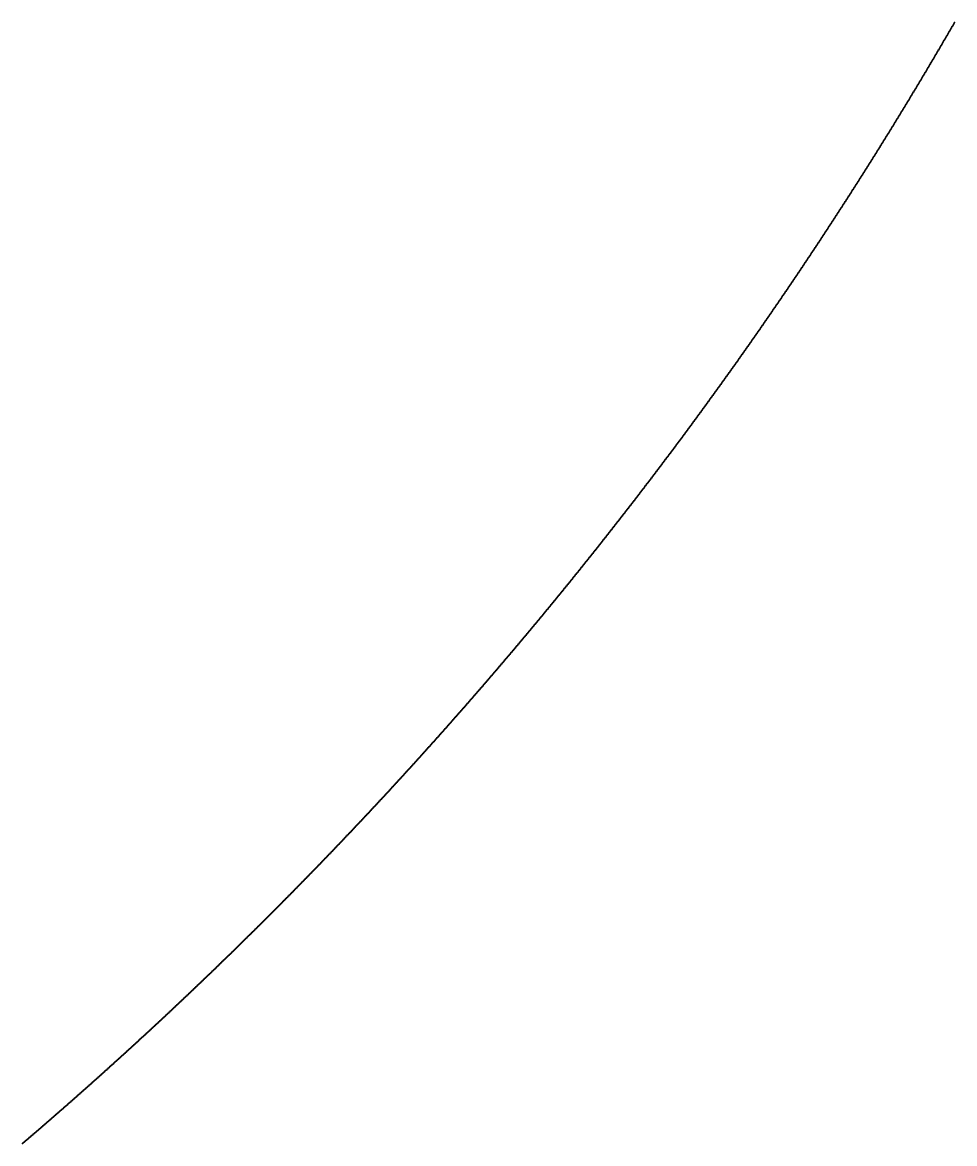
# Model space of a CAD drawing. Header units: metres. Extents: x -42.1 to 42, y -42.1 to 42.
# Drawn here: x 27.26 to 36.36, y -32.01 to -21.06 of the extents above; entities that cross this region are included whole.
import ezdxf

# ---------------------------------------------------------------- set-up
doc = ezdxf.new("R2010")
doc.units = ezdxf.units.M

msp = doc.modelspace()

# ---------------------------------------------------------------- linework, layer by layer
for p in [(36.331, -21.115), (36.335, -21.108), (36.338, -21.102), (36.342, -21.096), (36.346, -21.089), (36.35, -21.083), (36.353, -21.076), (36.357, -21.07), (36.361, -21.064), (36.269, -21.222), (36.272, -21.216), (36.276, -21.21), (36.28, -21.203), (36.283, -21.197), (36.287, -21.191), (36.291, -21.184), (36.294, -21.178), (36.298, -21.172), (36.302, -21.165), (36.305, -21.159), (36.309, -21.153), (36.313, -21.146), (36.316, -21.14), (36.32, -21.134), (36.324, -21.127), (36.327, -21.121), (36.202, -21.336), (36.206, -21.33), (36.209, -21.324), (36.213, -21.317), (36.217, -21.311), (36.22, -21.305), (36.224, -21.298), (36.228, -21.292), (36.232, -21.286), (36.235, -21.279), (36.239, -21.273), (36.243, -21.267), (36.246, -21.26), (36.25, -21.254), (36.254, -21.248), (36.257, -21.241), (36.261, -21.235), (36.265, -21.229), (36.139, -21.444), (36.142, -21.437), (36.146, -21.431), (36.15, -21.425), (36.154, -21.418), (36.157, -21.412), (36.161, -21.406), (36.165, -21.399), (36.168, -21.393), (36.172, -21.387), (36.176, -21.381), (36.18, -21.374), (36.183, -21.368), (36.187, -21.362), (36.191, -21.355), (36.194, -21.349), (36.198, -21.343), (36.075, -21.551), (36.079, -21.545), (36.082, -21.538), (36.086, -21.532), (36.09, -21.526), (36.094, -21.519), (36.097, -21.513), (36.101, -21.507), (36.105, -21.5), (36.109, -21.494), (36.112, -21.488), (36.116, -21.482), (36.12, -21.475), (36.124, -21.469), (36.127, -21.463), (36.131, -21.456), (36.135, -21.45), (36.007, -21.664), (36.011, -21.658), (36.015, -21.652), (36.019, -21.645), (36.022, -21.639), (36.026, -21.633), (36.03, -21.626), (36.034, -21.62), (36.037, -21.614), (36.041, -21.608), (36.045, -21.601), (36.049, -21.595), (36.052, -21.589), (36.056, -21.582), (36.06, -21.576), (36.064, -21.57), (36.067, -21.564), (36.071, -21.557), (35.943, -21.771), (35.947, -21.765), (35.951, -21.758), (35.954, -21.752), (35.958, -21.746), (35.962, -21.74), (35.966, -21.733), (35.97, -21.727), (35.973, -21.721), (35.977, -21.715), (35.981, -21.708), (35.985, -21.702), (35.988, -21.696), (35.992, -21.689), (35.996, -21.683), (36, -21.677), (36.004, -21.671), (35.878, -21.878), (35.882, -21.871), (35.886, -21.865), (35.89, -21.859), (35.894, -21.853), (35.898, -21.846), (35.901, -21.84), (35.905, -21.834), (35.909, -21.828), (35.913, -21.821), (35.917, -21.815), (35.92, -21.809), (35.924, -21.802), (35.928, -21.796), (35.932, -21.79), (35.935, -21.784), (35.939, -21.777), (35.81, -21.99), (35.814, -21.984), (35.817, -21.978), (35.821, -21.972), (35.825, -21.965), (35.829, -21.959), (35.833, -21.953), (35.837, -21.947), (35.84, -21.94), (35.844, -21.934), (35.848, -21.928), (35.852, -21.922), (35.856, -21.915), (35.859, -21.909), (35.863, -21.903), (35.867, -21.896), (35.871, -21.89), (35.875, -21.884), (35.745, -22.097), (35.748, -22.09), (35.752, -22.084), (35.756, -22.078), (35.76, -22.072), (35.764, -22.065), (35.768, -22.059), (35.771, -22.053), (35.775, -22.047), (35.779, -22.04), (35.783, -22.034), (35.787, -22.028), (35.791, -22.022), (35.794, -22.015), (35.798, -22.009), (35.802, -22.003), (35.806, -21.997), (35.675, -22.209), (35.679, -22.203), (35.683, -22.196), (35.687, -22.19), (35.691, -22.184), (35.694, -22.178), (35.698, -22.172), (35.702, -22.165), (35.706, -22.159), (35.71, -22.153), (35.714, -22.147), (35.718, -22.14), (35.721, -22.134), (35.725, -22.128), (35.729, -22.122), (35.733, -22.115), (35.737, -22.109), (35.741, -22.103), (35.605, -22.321), (35.609, -22.315), (35.613, -22.309), (35.617, -22.302), (35.621, -22.296), (35.625, -22.29), (35.629, -22.284), (35.633, -22.277), (35.636, -22.271), (35.64, -22.265), (35.644, -22.259), (35.648, -22.253), (35.652, -22.246), (35.656, -22.24), (35.66, -22.234), (35.664, -22.228), (35.667, -22.221), (35.671, -22.215), (35.539, -22.427), (35.543, -22.42), (35.547, -22.414), (35.551, -22.408), (35.555, -22.402), (35.559, -22.396), (35.563, -22.389), (35.566, -22.383), (35.57, -22.377), (35.574, -22.371), (35.578, -22.365), (35.582, -22.358), (35.586, -22.352), (35.59, -22.346), (35.594, -22.34), (35.598, -22.333), (35.602, -22.327), (35.469, -22.538), (35.473, -22.532), (35.477, -22.526), (35.481, -22.52), (35.484, -22.513), (35.488, -22.507), (35.492, -22.501), (35.496, -22.495), (35.5, -22.489), (35.504, -22.482), (35.508, -22.476), (35.512, -22.47), (35.516, -22.464), (35.52, -22.458), (35.524, -22.451), (35.527, -22.445), (35.531, -22.439), (35.535, -22.433), (35.398, -22.65), (35.402, -22.643), (35.406, -22.637), (35.41, -22.631), (35.414, -22.625), (35.418, -22.619), (35.422, -22.613), (35.426, -22.606), (35.429, -22.6), (35.433, -22.594), (35.437, -22.588), (35.441, -22.582), (35.445, -22.575), (35.449, -22.569), (35.453, -22.563), (35.457, -22.557), (35.461, -22.551), (35.465, -22.544), (35.331, -22.755), (35.335, -22.749), (35.339, -22.742), (35.343, -22.736), (35.347, -22.73), (35.351, -22.724), (35.355, -22.718), (35.358, -22.711), (35.362, -22.705), (35.366, -22.699), (35.37, -22.693), (35.374, -22.687), (35.378, -22.681), (35.382, -22.674), (35.386, -22.668), (35.39, -22.662), (35.394, -22.656), (35.259, -22.866), (35.263, -22.86), (35.267, -22.853), (35.271, -22.847), (35.275, -22.841), (35.279, -22.835), (35.283, -22.829), (35.287, -22.823), (35.291, -22.816), (35.295, -22.81), (35.299, -22.804), (35.303, -22.798), (35.307, -22.792), (35.311, -22.786), (35.315, -22.779), (35.319, -22.773), (35.323, -22.767), (35.327, -22.761), (35.187, -22.976), (35.191, -22.97), (35.195, -22.964), (35.199, -22.958), (35.203, -22.952), (35.207, -22.946), (35.211, -22.94), (35.215, -22.933), (35.219, -22.927), (35.223, -22.921), (35.227, -22.915), (35.231, -22.909), (35.235, -22.903), (35.239, -22.896), (35.243, -22.89), (35.247, -22.884), (35.251, -22.878), (35.255, -22.872), (35.115, -23.087), (35.119, -23.081), (35.123, -23.075), (35.127, -23.069), (35.131, -23.062), (35.135, -23.056), (35.139, -23.05), (35.143, -23.044), (35.147, -23.038), (35.151, -23.032), (35.155, -23.026), (35.159, -23.019), (35.163, -23.013), (35.167, -23.007), (35.171, -23.001), (35.175, -22.995), (35.179, -22.989), (35.183, -22.983), (35.047, -23.191), (35.051, -23.185), (35.055, -23.179), (35.059, -23.173), (35.063, -23.167), (35.067, -23.161), (35.071, -23.154), (35.075, -23.148), (35.079, -23.142), (35.083, -23.136), (35.087, -23.13), (35.091, -23.124), (35.095, -23.118), (35.099, -23.112), (35.103, -23.105), (35.107, -23.099), (35.111, -23.093), (34.974, -23.301), (34.978, -23.295), (34.982, -23.289), (34.986, -23.283), (34.99, -23.277), (34.994, -23.271), (34.998, -23.265), (35.002, -23.259), (35.006, -23.252), (35.01, -23.246), (35.014, -23.24), (35.019, -23.234), (35.023, -23.228), (35.027, -23.222), (35.031, -23.216), (35.035, -23.21), (35.039, -23.203), (35.043, -23.197), (34.901, -23.411), (34.905, -23.405), (34.909, -23.399), (34.913, -23.393), (34.917, -23.387), (34.921, -23.381), (34.925, -23.375), (34.929, -23.368), (34.933, -23.362), (34.937, -23.356), (34.941, -23.35), (34.946, -23.344), (34.95, -23.338), (34.954, -23.332), (34.958, -23.326), (34.962, -23.32), (34.966, -23.314), (34.97, -23.307), (34.827, -23.521), (34.831, -23.515), (34.835, -23.509), (34.84, -23.503), (34.844, -23.496), (34.848, -23.49), (34.852, -23.484), (34.856, -23.478), (34.86, -23.472), (34.864, -23.466), (34.868, -23.46), (34.872, -23.454), (34.876, -23.448), (34.88, -23.442), (34.884, -23.436), (34.889, -23.429), (34.893, -23.423), (34.897, -23.417), (34.753, -23.63), (34.757, -23.624), (34.762, -23.618), (34.766, -23.612), (34.77, -23.606), (34.774, -23.6), (34.778, -23.594), (34.782, -23.588), (34.786, -23.582), (34.79, -23.576), (34.794, -23.569), (34.799, -23.563), (34.803, -23.557), (34.807, -23.551), (34.811, -23.545), (34.815, -23.539), (34.819, -23.533), (34.823, -23.527), (34.679, -23.739), (34.683, -23.733), (34.687, -23.727), (34.692, -23.721), (34.696, -23.715), (34.7, -23.709), (34.704, -23.703), (34.708, -23.697), (34.712, -23.691), (34.716, -23.685), (34.72, -23.679), (34.725, -23.673), (34.729, -23.667), (34.733, -23.661), (34.737, -23.655), (34.741, -23.648), (34.745, -23.642), (34.749, -23.636), (34.605, -23.848), (34.609, -23.842), (34.613, -23.836), (34.617, -23.83), (34.621, -23.824), (34.625, -23.818), (34.629, -23.812), (34.634, -23.806), (34.638, -23.8), (34.642, -23.794), (34.646, -23.788), (34.65, -23.782), (34.654, -23.776), (34.658, -23.77), (34.663, -23.764), (34.667, -23.758), (34.671, -23.752), (34.675, -23.745), (34.53, -23.957), (34.534, -23.951), (34.538, -23.945), (34.542, -23.939), (34.546, -23.933), (34.55, -23.927), (34.555, -23.921), (34.559, -23.915), (34.563, -23.909), (34.567, -23.903), (34.571, -23.897), (34.575, -23.891), (34.58, -23.885), (34.584, -23.879), (34.588, -23.873), (34.592, -23.867), (34.596, -23.86), (34.6, -23.854), (34.45, -24.072), (34.454, -24.066), (34.459, -24.06), (34.463, -24.054), (34.467, -24.048), (34.471, -24.041), (34.475, -24.035), (34.48, -24.029), (34.484, -24.023), (34.488, -24.017), (34.492, -24.011), (34.496, -24.005), (34.5, -23.999), (34.505, -23.993), (34.509, -23.987), (34.513, -23.981), (34.517, -23.975), (34.521, -23.969), (34.525, -23.963), (34.375, -24.18), (34.379, -24.174), (34.383, -24.168), (34.387, -24.162), (34.391, -24.156), (34.396, -24.15), (34.4, -24.144), (34.404, -24.138), (34.408, -24.132), (34.412, -24.126), (34.417, -24.12), (34.421, -24.114), (34.425, -24.108), (34.429, -24.102), (34.433, -24.096), (34.438, -24.09), (34.442, -24.084), (34.446, -24.078), (34.299, -24.288), (34.303, -24.282), (34.307, -24.276), (34.311, -24.27), (34.316, -24.264), (34.32, -24.258), (34.324, -24.252), (34.328, -24.246), (34.332, -24.24), (34.337, -24.234), (34.341, -24.228), (34.345, -24.222), (34.349, -24.216), (34.354, -24.21), (34.358, -24.204), (34.362, -24.198), (34.366, -24.192), (34.37, -24.186), (34.222, -24.396), (34.227, -24.39), (34.231, -24.384), (34.235, -24.378), (34.239, -24.372), (34.244, -24.366), (34.248, -24.36), (34.252, -24.354), (34.256, -24.348), (34.261, -24.342), (34.265, -24.336), (34.269, -24.33), (34.273, -24.324), (34.277, -24.318), (34.282, -24.312), (34.286, -24.306), (34.29, -24.3), (34.294, -24.294), (34.141, -24.509), (34.146, -24.503), (34.15, -24.497), (34.154, -24.491), (34.158, -24.485), (34.163, -24.479), (34.167, -24.473), (34.171, -24.467), (34.176, -24.461), (34.18, -24.455), (34.184, -24.449), (34.188, -24.443), (34.193, -24.437), (34.197, -24.431), (34.201, -24.425), (34.205, -24.419), (34.21, -24.414), (34.214, -24.408), (34.218, -24.402), (34.064, -24.616), (34.069, -24.61), (34.073, -24.604), (34.077, -24.598), (34.082, -24.593), (34.086, -24.587), (34.09, -24.581), (34.094, -24.575), (34.099, -24.569), (34.103, -24.563), (34.107, -24.557), (34.112, -24.551), (34.116, -24.545), (34.12, -24.539), (34.124, -24.533), (34.129, -24.527), (34.133, -24.521), (34.137, -24.515), (33.987, -24.723), (33.991, -24.717), (33.996, -24.711), (34, -24.706), (34.004, -24.7), (34.009, -24.694), (34.013, -24.688), (34.017, -24.682), (34.022, -24.676), (34.026, -24.67), (34.03, -24.664), (34.034, -24.658), (34.039, -24.652), (34.043, -24.646), (34.047, -24.64), (34.052, -24.634), (34.056, -24.628), (34.06, -24.622), (33.905, -24.836), (33.909, -24.83), (33.914, -24.824), (33.918, -24.818), (33.922, -24.812), (33.927, -24.806), (33.931, -24.8), (33.935, -24.795), (33.94, -24.789), (33.944, -24.783), (33.948, -24.777), (33.953, -24.771), (33.957, -24.765), (33.961, -24.759), (33.966, -24.753), (33.97, -24.747), (33.974, -24.741), (33.979, -24.735), (33.983, -24.729), (33.827, -24.943), (33.831, -24.937), (33.836, -24.931), (33.84, -24.925), (33.844, -24.919), (33.849, -24.913), (33.853, -24.907), (33.857, -24.901), (33.862, -24.895), (33.866, -24.889), (33.87, -24.883), (33.875, -24.878), (33.879, -24.872), (33.883, -24.866), (33.888, -24.86), (33.892, -24.854), (33.896, -24.848), (33.901, -24.842), (33.744, -25.055), (33.749, -25.049), (33.753, -25.043), (33.757, -25.037), (33.762, -25.031), (33.766, -25.025), (33.771, -25.019), (33.775, -25.013), (33.779, -25.008), (33.784, -25.002), (33.788, -24.996), (33.792, -24.99), (33.797, -24.984), (33.801, -24.978), (33.805, -24.972), (33.81, -24.966), (33.814, -24.96), (33.818, -24.954), (33.823, -24.948), (33.666, -25.161), (33.67, -25.155), (33.674, -25.149), (33.679, -25.143), (33.683, -25.137), (33.688, -25.131), (33.692, -25.125), (33.696, -25.12), (33.701, -25.114), (33.705, -25.108), (33.709, -25.102), (33.714, -25.096), (33.718, -25.09), (33.723, -25.084), (33.727, -25.078), (33.731, -25.072), (33.736, -25.067), (33.74, -25.061), (33.582, -25.272), (33.587, -25.267), (33.591, -25.261), (33.595, -25.255), (33.6, -25.249), (33.604, -25.243), (33.609, -25.237), (33.613, -25.231), (33.617, -25.225), (33.622, -25.22), (33.626, -25.214), (33.631, -25.208), (33.635, -25.202), (33.639, -25.196), (33.644, -25.19), (33.648, -25.184), (33.653, -25.178), (33.657, -25.173), (33.661, -25.167), (33.498, -25.384), (33.503, -25.378), (33.507, -25.372), (33.512, -25.366), (33.516, -25.36), (33.521, -25.354), (33.525, -25.349), (33.529, -25.343), (33.534, -25.337), (33.538, -25.331), (33.543, -25.325), (33.547, -25.319), (33.551, -25.313), (33.556, -25.308), (33.56, -25.302), (33.565, -25.296), (33.569, -25.29), (33.573, -25.284), (33.578, -25.278), (33.419, -25.489), (33.423, -25.483), (33.428, -25.477), (33.432, -25.471), (33.436, -25.466), (33.441, -25.46), (33.445, -25.454), (33.45, -25.448), (33.454, -25.442), (33.459, -25.436), (33.463, -25.431), (33.467, -25.425), (33.472, -25.419), (33.476, -25.413), (33.481, -25.407), (33.485, -25.401), (33.49, -25.395), (33.494, -25.39), (33.334, -25.6), (33.339, -25.594), (33.343, -25.588), (33.348, -25.582), (33.352, -25.577), (33.356, -25.571), (33.361, -25.565), (33.365, -25.559), (33.37, -25.553), (33.374, -25.547), (33.379, -25.542), (33.383, -25.536), (33.388, -25.53), (33.392, -25.524), (33.397, -25.518), (33.401, -25.512), (33.405, -25.507), (33.41, -25.501), (33.414, -25.495), (33.249, -25.71), (33.254, -25.705), (33.258, -25.699), (33.263, -25.693), (33.267, -25.687), (33.272, -25.681), (33.276, -25.675), (33.281, -25.67), (33.285, -25.664), (33.29, -25.658), (33.294, -25.652), (33.298, -25.646), (33.303, -25.641), (33.307, -25.635), (33.312, -25.629), (33.316, -25.623), (33.321, -25.617), (33.325, -25.611), (33.33, -25.606), (33.164, -25.821), (33.169, -25.815), (33.173, -25.809), (33.178, -25.803), (33.182, -25.797), (33.186, -25.792), (33.191, -25.786), (33.195, -25.78), (33.2, -25.774), (33.204, -25.768), (33.209, -25.763), (33.213, -25.757), (33.218, -25.751), (33.222, -25.745), (33.227, -25.739), (33.231, -25.734), (33.236, -25.728), (33.24, -25.722), (33.245, -25.716), (33.078, -25.931), (33.083, -25.925), (33.087, -25.919), (33.092, -25.913), (33.096, -25.907), (33.101, -25.902), (33.105, -25.896), (33.11, -25.89), (33.114, -25.884), (33.119, -25.879), (33.124, -25.873), (33.128, -25.867), (33.133, -25.861), (33.137, -25.855), (33.142, -25.85), (33.146, -25.844), (33.151, -25.838), (33.155, -25.832), (33.16, -25.826), (32.992, -26.04), (32.997, -26.035), (33.001, -26.029), (33.006, -26.023), (33.011, -26.017), (33.015, -26.011), (33.02, -26.006), (33.024, -26), (33.029, -25.994), (33.033, -25.988), (33.038, -25.983), (33.042, -25.977), (33.047, -25.971), (33.051, -25.965), (33.056, -25.959), (33.06, -25.954), (33.065, -25.948), (33.069, -25.942), (33.074, -25.936), (32.906, -26.15), (32.911, -26.144), (32.915, -26.138), (32.92, -26.132), (32.924, -26.127), (32.929, -26.121), (32.933, -26.115), (32.938, -26.109), (32.942, -26.104), (32.947, -26.098), (32.952, -26.092), (32.956, -26.086), (32.961, -26.081), (32.965, -26.075), (32.97, -26.069), (32.974, -26.063), (32.979, -26.058), (32.983, -26.052), (32.988, -26.046), (32.819, -26.259), (32.824, -26.253), (32.828, -26.247), (32.833, -26.242), (32.838, -26.236), (32.842, -26.23), (32.847, -26.224), (32.851, -26.219), (32.856, -26.213), (32.86, -26.207), (32.865, -26.201), (32.87, -26.196), (32.874, -26.19), (32.879, -26.184), (32.883, -26.178), (32.888, -26.173), (32.892, -26.167), (32.897, -26.161), (32.901, -26.155), (32.732, -26.368), (32.737, -26.362), (32.741, -26.356), (32.746, -26.35), (32.751, -26.345), (32.755, -26.339), (32.76, -26.333), (32.764, -26.328), (32.769, -26.322), (32.774, -26.316), (32.778, -26.31), (32.783, -26.305), (32.787, -26.299), (32.792, -26.293), (32.796, -26.287), (32.801, -26.282), (32.806, -26.276), (32.81, -26.27), (32.815, -26.265), (32.645, -26.476), (32.649, -26.47), (32.654, -26.465), (32.659, -26.459), (32.663, -26.453), (32.668, -26.448), (32.672, -26.442), (32.677, -26.436), (32.682, -26.431), (32.686, -26.425), (32.691, -26.419), (32.695, -26.413), (32.7, -26.408), (32.705, -26.402), (32.709, -26.396), (32.714, -26.391), (32.718, -26.385), (32.723, -26.379), (32.728, -26.373), (32.557, -26.584), (32.562, -26.579), (32.566, -26.573), (32.571, -26.567), (32.576, -26.562), (32.58, -26.556), (32.585, -26.55), (32.589, -26.545), (32.594, -26.539), (32.599, -26.533), (32.603, -26.527), (32.608, -26.522), (32.613, -26.516), (32.617, -26.51), (32.622, -26.505), (32.626, -26.499), (32.631, -26.493), (32.636, -26.488), (32.64, -26.482), (32.464, -26.698), (32.469, -26.692), (32.474, -26.687), (32.478, -26.681), (32.483, -26.675), (32.487, -26.67), (32.492, -26.664), (32.497, -26.658), (32.501, -26.653), (32.506, -26.647), (32.511, -26.641), (32.515, -26.636), (32.52, -26.63), (32.525, -26.624), (32.529, -26.619), (32.534, -26.613), (32.538, -26.607), (32.543, -26.601), (32.548, -26.596), (32.552, -26.59), (32.376, -26.806), (32.38, -26.8), (32.385, -26.794), (32.39, -26.789), (32.394, -26.783), (32.399, -26.777), (32.404, -26.772), (32.408, -26.766), (32.413, -26.76), (32.418, -26.755), (32.422, -26.749), (32.427, -26.743), (32.432, -26.738), (32.436, -26.732), (32.441, -26.726), (32.446, -26.721), (32.45, -26.715), (32.455, -26.709), (32.46, -26.704), (32.287, -26.913), (32.291, -26.907), (32.296, -26.902), (32.301, -26.896), (32.306, -26.89), (32.31, -26.885), (32.315, -26.879), (32.32, -26.874), (32.324, -26.868), (32.329, -26.862), (32.334, -26.857), (32.338, -26.851), (32.343, -26.845), (32.348, -26.84), (32.352, -26.834), (32.357, -26.828), (32.362, -26.823), (32.366, -26.817), (32.371, -26.811), (32.193, -27.026), (32.198, -27.02), (32.202, -27.015), (32.207, -27.009), (32.212, -27.003), (32.216, -26.998), (32.221, -26.992), (32.226, -26.986), (32.23, -26.981), (32.235, -26.975), (32.24, -26.969), (32.245, -26.964), (32.249, -26.958), (32.254, -26.953), (32.259, -26.947), (32.263, -26.941), (32.268, -26.936), (32.273, -26.93), (32.277, -26.924), (32.282, -26.919), (32.103, -27.133), (32.108, -27.127), (32.113, -27.121), (32.117, -27.116), (32.122, -27.11), (32.127, -27.104), (32.132, -27.099), (32.136, -27.093), (32.141, -27.088), (32.146, -27.082), (32.15, -27.076), (32.155, -27.071), (32.16, -27.065), (32.165, -27.059), (32.169, -27.054), (32.174, -27.048), (32.179, -27.043), (32.183, -27.037), (32.188, -27.031), (32.008, -27.245), (32.013, -27.239), (32.018, -27.233), (32.023, -27.228), (32.027, -27.222), (32.032, -27.217), (32.037, -27.211), (32.042, -27.205), (32.046, -27.2), (32.051, -27.194), (32.056, -27.189), (32.061, -27.183), (32.065, -27.177), (32.07, -27.172), (32.075, -27.166), (32.08, -27.161), (32.084, -27.155), (32.089, -27.149), (32.094, -27.144), (32.098, -27.138), (31.918, -27.351), (31.923, -27.345), (31.928, -27.34), (31.932, -27.334), (31.937, -27.328), (31.942, -27.323), (31.947, -27.317), (31.951, -27.312), (31.956, -27.306), (31.961, -27.3), (31.966, -27.295), (31.97, -27.289), (31.975, -27.284), (31.98, -27.278), (31.985, -27.273), (31.989, -27.267), (31.994, -27.261), (31.999, -27.256), (32.004, -27.25), (31.823, -27.462), (31.827, -27.457), (31.832, -27.451), (31.837, -27.445), (31.842, -27.44), (31.847, -27.434), (31.851, -27.429), (31.856, -27.423), (31.861, -27.418), (31.866, -27.412), (31.87, -27.406), (31.875, -27.401), (31.88, -27.395), (31.885, -27.39), (31.89, -27.384), (31.894, -27.379), (31.899, -27.373), (31.904, -27.367), (31.909, -27.362), (31.913, -27.356), (31.727, -27.573), (31.732, -27.568), (31.736, -27.562), (31.741, -27.557), (31.746, -27.551), (31.751, -27.545), (31.756, -27.54), (31.76, -27.534), (31.765, -27.529), (31.77, -27.523), (31.775, -27.518), (31.78, -27.512), (31.784, -27.507), (31.789, -27.501), (31.794, -27.495), (31.799, -27.49), (31.804, -27.484), (31.808, -27.479), (31.813, -27.473), (31.818, -27.468), (31.635, -27.678), (31.64, -27.673), (31.645, -27.667), (31.65, -27.662), (31.655, -27.656), (31.659, -27.651), (31.664, -27.645), (31.669, -27.64), (31.674, -27.634), (31.679, -27.629), (31.684, -27.623), (31.688, -27.618), (31.693, -27.612), (31.698, -27.606), (31.703, -27.601), (31.708, -27.595), (31.712, -27.59), (31.717, -27.584), (31.722, -27.579), (31.539, -27.789), (31.544, -27.783), (31.548, -27.778), (31.553, -27.772), (31.558, -27.767), (31.563, -27.761), (31.568, -27.756), (31.573, -27.75), (31.577, -27.745), (31.582, -27.739), (31.587, -27.734), (31.592, -27.728), (31.597, -27.723), (31.602, -27.717), (31.606, -27.712), (31.611, -27.706), (31.616, -27.7), (31.621, -27.695), (31.626, -27.689), (31.631, -27.684), (31.442, -27.899), (31.447, -27.893), (31.451, -27.888), (31.456, -27.882), (31.461, -27.877), (31.466, -27.871), (31.471, -27.866), (31.476, -27.86), (31.481, -27.855), (31.485, -27.849), (31.49, -27.844), (31.495, -27.838), (31.5, -27.833), (31.505, -27.827), (31.51, -27.822), (31.514, -27.816), (31.519, -27.811), (31.524, -27.805), (31.529, -27.8), (31.534, -27.794), (31.344, -28.009), (31.349, -28.003), (31.354, -27.998), (31.359, -27.992), (31.364, -27.987), (31.369, -27.981), (31.374, -27.976), (31.378, -27.97), (31.383, -27.965), (31.388, -27.959), (31.393, -27.954), (31.398, -27.948), (31.403, -27.943), (31.408, -27.937), (31.413, -27.932), (31.417, -27.926), (31.422, -27.921), (31.427, -27.915), (31.432, -27.91), (31.437, -27.904), (31.247, -28.118), (31.251, -28.113), (31.256, -28.107), (31.261, -28.102), (31.266, -28.096), (31.271, -28.091), (31.276, -28.085), (31.281, -28.08), (31.286, -28.074), (31.291, -28.069), (31.295, -28.063), (31.3, -28.058), (31.305, -28.052), (31.31, -28.047), (31.315, -28.041), (31.32, -28.036), (31.325, -28.031), (31.33, -28.025), (31.335, -28.02), (31.339, -28.014), (31.148, -28.227), (31.153, -28.222), (31.158, -28.216), (31.163, -28.211), (31.168, -28.205), (31.173, -28.2), (31.178, -28.194), (31.183, -28.189), (31.188, -28.183), (31.193, -28.178), (31.197, -28.173), (31.202, -28.167), (31.207, -28.162), (31.212, -28.156), (31.217, -28.151), (31.222, -28.145), (31.227, -28.14), (31.232, -28.134), (31.237, -28.129), (31.242, -28.123), (31.05, -28.336), (31.055, -28.33), (31.06, -28.325), (31.065, -28.32), (31.07, -28.314), (31.074, -28.309), (31.079, -28.303), (31.084, -28.298), (31.089, -28.292), (31.094, -28.287), (31.099, -28.281), (31.104, -28.276), (31.109, -28.271), (31.114, -28.265), (31.119, -28.26), (31.124, -28.254), (31.129, -28.249), (31.134, -28.243), (31.139, -28.238), (31.143, -28.233), (30.951, -28.444), (30.956, -28.439), (30.961, -28.433), (30.966, -28.428), (30.971, -28.423), (30.976, -28.417), (30.981, -28.412), (30.986, -28.406), (30.991, -28.401), (30.995, -28.395), (31, -28.39), (31.005, -28.385), (31.01, -28.379), (31.015, -28.374), (31.02, -28.368), (31.025, -28.363), (31.03, -28.357), (31.035, -28.352), (31.04, -28.347), (31.045, -28.341), (30.847, -28.558), (30.852, -28.552), (30.857, -28.547), (30.862, -28.541), (30.867, -28.536), (30.871, -28.531), (30.876, -28.525), (30.881, -28.52), (30.886, -28.514), (30.891, -28.509), (30.896, -28.504), (30.901, -28.498), (30.906, -28.493), (30.911, -28.487), (30.916, -28.482), (30.921, -28.477), (30.926, -28.471), (30.931, -28.466), (30.936, -28.46), (30.941, -28.455), (30.946, -28.45), (30.747, -28.665), (30.752, -28.66), (30.757, -28.654), (30.762, -28.649), (30.767, -28.644), (30.772, -28.638), (30.777, -28.633), (30.782, -28.628), (30.787, -28.622), (30.792, -28.617), (30.797, -28.611), (30.802, -28.606), (30.807, -28.601), (30.812, -28.595), (30.817, -28.59), (30.822, -28.585), (30.827, -28.579), (30.832, -28.574), (30.837, -28.568), (30.842, -28.563), (30.647, -28.773), (30.652, -28.767), (30.657, -28.762), (30.662, -28.756), (30.667, -28.751), (30.672, -28.746), (30.677, -28.74), (30.682, -28.735), (30.687, -28.73), (30.692, -28.724), (30.697, -28.719), (30.702, -28.714), (30.707, -28.708), (30.712, -28.703), (30.717, -28.697), (30.722, -28.692), (30.727, -28.687), (30.732, -28.681), (30.737, -28.676), (30.742, -28.671), (30.541, -28.885), (30.546, -28.88), (30.551, -28.874), (30.556, -28.869), (30.561, -28.864), (30.567, -28.858), (30.572, -28.853), (30.577, -28.847), (30.582, -28.842), (30.587, -28.837), (30.592, -28.831), (30.597, -28.826), (30.602, -28.821), (30.607, -28.815), (30.612, -28.81), (30.617, -28.805), (30.622, -28.799), (30.627, -28.794), (30.632, -28.789), (30.637, -28.783), (30.642, -28.778), (30.441, -28.991), (30.446, -28.986), (30.451, -28.981), (30.456, -28.975), (30.461, -28.97), (30.466, -28.965), (30.471, -28.96), (30.476, -28.954), (30.481, -28.949), (30.486, -28.944), (30.491, -28.938), (30.496, -28.933), (30.501, -28.928), (30.506, -28.922), (30.511, -28.917), (30.516, -28.912), (30.521, -28.906), (30.526, -28.901), (30.531, -28.896), (30.536, -28.89), (30.334, -29.103), (30.339, -29.098), (30.344, -29.092), (30.349, -29.087), (30.355, -29.082), (30.36, -29.076), (30.365, -29.071), (30.37, -29.066), (30.375, -29.061), (30.38, -29.055), (30.385, -29.05), (30.39, -29.045), (30.395, -29.039), (30.4, -29.034), (30.405, -29.029), (30.41, -29.023), (30.415, -29.018), (30.42, -29.013), (30.425, -29.007), (30.43, -29.002), (30.435, -28.997), (30.228, -29.214), (30.233, -29.209), (30.238, -29.204), (30.243, -29.198), (30.248, -29.193), (30.253, -29.188), (30.258, -29.182), (30.263, -29.177), (30.268, -29.172), (30.273, -29.167), (30.278, -29.161), (30.284, -29.156), (30.289, -29.151), (30.294, -29.145), (30.299, -29.14), (30.304, -29.135), (30.309, -29.13), (30.314, -29.124), (30.319, -29.119), (30.324, -29.114), (30.329, -29.108), (30.126, -29.32), (30.131, -29.314), (30.136, -29.309), (30.141, -29.304), (30.146, -29.299), (30.151, -29.293), (30.156, -29.288), (30.161, -29.283), (30.166, -29.278), (30.172, -29.272), (30.177, -29.267), (30.182, -29.262), (30.187, -29.256), (30.192, -29.251), (30.197, -29.246), (30.202, -29.241), (30.207, -29.235), (30.212, -29.23), (30.217, -29.225), (30.222, -29.219), (30.018, -29.43), (30.023, -29.425), (30.028, -29.42), (30.033, -29.414), (30.039, -29.409), (30.044, -29.404), (30.049, -29.399), (30.054, -29.393), (30.059, -29.388), (30.064, -29.383), (30.069, -29.378), (30.074, -29.372), (30.08, -29.367), (30.085, -29.362), (30.09, -29.357), (30.095, -29.351), (30.1, -29.346), (30.105, -29.341), (30.11, -29.335), (30.115, -29.33), (30.12, -29.325), (29.91, -29.54), (29.915, -29.535), (29.921, -29.53), (29.926, -29.524), (29.931, -29.519), (29.936, -29.514), (29.941, -29.509), (29.946, -29.503), (29.951, -29.498), (29.956, -29.493), (29.962, -29.488), (29.967, -29.482), (29.972, -29.477), (29.977, -29.472), (29.982, -29.467), (29.987, -29.462), (29.992, -29.456), (29.998, -29.451), (30.003, -29.446), (30.008, -29.441), (30.013, -29.435), (29.802, -29.65), (29.807, -29.644), (29.812, -29.639), (29.817, -29.634), (29.823, -29.629), (29.828, -29.624), (29.833, -29.618), (29.838, -29.613), (29.843, -29.608), (29.848, -29.603), (29.854, -29.598), (29.859, -29.592), (29.864, -29.587), (29.869, -29.582), (29.874, -29.577), (29.879, -29.571), (29.884, -29.566), (29.89, -29.561), (29.895, -29.556), (29.9, -29.551), (29.905, -29.545), (29.693, -29.759), (29.698, -29.754), (29.704, -29.748), (29.709, -29.743), (29.714, -29.738), (29.719, -29.733), (29.724, -29.728), (29.729, -29.723), (29.735, -29.717), (29.74, -29.712), (29.745, -29.707), (29.75, -29.702), (29.755, -29.697), (29.761, -29.691), (29.766, -29.686), (29.771, -29.681), (29.776, -29.676), (29.781, -29.671), (29.786, -29.665), (29.792, -29.66), (29.797, -29.655), (29.584, -29.868), (29.589, -29.863), (29.595, -29.857), (29.6, -29.852), (29.605, -29.847), (29.61, -29.842), (29.615, -29.837), (29.621, -29.831), (29.626, -29.826), (29.631, -29.821), (29.636, -29.816), (29.641, -29.811), (29.647, -29.806), (29.652, -29.8), (29.657, -29.795), (29.662, -29.79), (29.667, -29.785), (29.672, -29.78), (29.678, -29.774), (29.683, -29.769), (29.688, -29.764), (29.475, -29.976), (29.48, -29.971), (29.485, -29.966), (29.49, -29.961), (29.496, -29.955), (29.501, -29.95), (29.506, -29.945), (29.511, -29.94), (29.516, -29.935), (29.522, -29.93), (29.527, -29.925), (29.532, -29.919), (29.537, -29.914), (29.542, -29.909), (29.548, -29.904), (29.553, -29.899), (29.558, -29.894), (29.563, -29.888), (29.569, -29.883), (29.574, -29.878), (29.579, -29.873), (29.36, -30.089), (29.365, -30.084), (29.37, -30.079), (29.375, -30.074), (29.38, -30.069), (29.386, -30.064), (29.391, -30.058), (29.396, -30.053), (29.401, -30.048), (29.407, -30.043), (29.412, -30.038), (29.417, -30.033), (29.422, -30.028), (29.428, -30.022), (29.433, -30.017), (29.438, -30.012), (29.443, -30.007), (29.449, -30.002), (29.454, -29.997), (29.459, -29.992), (29.464, -29.986), (29.469, -29.981), (29.249, -30.197), (29.254, -30.192), (29.26, -30.187), (29.265, -30.181), (29.27, -30.176), (29.276, -30.171), (29.281, -30.166), (29.286, -30.161), (29.291, -30.156), (29.297, -30.151), (29.302, -30.146), (29.307, -30.141), (29.312, -30.135), (29.318, -30.13), (29.323, -30.125), (29.328, -30.12), (29.333, -30.115), (29.339, -30.11), (29.344, -30.105), (29.349, -30.099), (29.354, -30.094), (29.139, -30.304), (29.144, -30.299), (29.149, -30.294), (29.154, -30.289), (29.16, -30.284), (29.165, -30.279), (29.17, -30.273), (29.175, -30.268), (29.181, -30.263), (29.186, -30.258), (29.191, -30.253), (29.197, -30.248), (29.202, -30.243), (29.207, -30.238), (29.212, -30.233), (29.218, -30.227), (29.223, -30.222), (29.228, -30.217), (29.233, -30.212), (29.239, -30.207), (29.244, -30.202), (29.022, -30.416), (29.027, -30.411), (29.033, -30.406), (29.038, -30.401), (29.043, -30.396), (29.049, -30.39), (29.054, -30.385), (29.059, -30.38), (29.064, -30.375), (29.07, -30.37), (29.075, -30.365), (29.08, -30.36), (29.086, -30.355), (29.091, -30.35), (29.096, -30.345), (29.102, -30.34), (29.107, -30.335), (29.112, -30.329), (29.117, -30.324), (29.123, -30.319), (29.128, -30.314), (29.133, -30.309), (28.905, -30.527), (28.911, -30.522), (28.916, -30.517), (28.921, -30.512), (28.927, -30.507), (28.932, -30.502), (28.937, -30.497), (28.943, -30.492), (28.948, -30.487), (28.953, -30.482), (28.958, -30.477), (28.964, -30.472), (28.969, -30.467), (28.974, -30.461), (28.98, -30.456), (28.985, -30.451), (28.99, -30.446), (28.996, -30.441), (29.001, -30.436), (29.006, -30.431), (29.012, -30.426), (29.017, -30.421), (28.793, -30.633), (28.799, -30.628), (28.804, -30.623), (28.809, -30.618), (28.815, -30.613), (28.82, -30.608), (28.825, -30.603), (28.831, -30.598), (28.836, -30.593), (28.841, -30.588), (28.847, -30.583), (28.852, -30.578), (28.857, -30.573), (28.863, -30.568), (28.868, -30.563), (28.873, -30.558), (28.879, -30.553), (28.884, -30.547), (28.889, -30.542), (28.895, -30.537), (28.9, -30.532), (28.676, -30.744), (28.681, -30.739), (28.686, -30.734), (28.692, -30.729), (28.697, -30.724), (28.703, -30.719), (28.708, -30.714), (28.713, -30.709), (28.719, -30.704), (28.724, -30.699), (28.729, -30.694), (28.735, -30.688), (28.74, -30.683), (28.745, -30.678), (28.751, -30.673), (28.756, -30.668), (28.761, -30.663), (28.767, -30.658), (28.772, -30.653), (28.777, -30.648), (28.783, -30.643), (28.788, -30.638), (28.558, -30.854), (28.563, -30.849), (28.568, -30.844), (28.574, -30.839), (28.579, -30.834), (28.585, -30.829), (28.59, -30.824), (28.595, -30.819), (28.601, -30.814), (28.606, -30.809), (28.611, -30.804), (28.617, -30.799), (28.622, -30.794), (28.627, -30.789), (28.633, -30.784), (28.638, -30.779), (28.644, -30.774), (28.649, -30.769), (28.654, -30.764), (28.66, -30.759), (28.665, -30.754), (28.67, -30.749), (28.439, -30.963), (28.445, -30.958), (28.45, -30.953), (28.455, -30.948), (28.461, -30.943), (28.466, -30.939), (28.472, -30.934), (28.477, -30.929), (28.482, -30.924), (28.488, -30.919), (28.493, -30.914), (28.498, -30.909), (28.504, -30.904), (28.509, -30.899), (28.515, -30.894), (28.52, -30.889), (28.525, -30.884), (28.531, -30.879), (28.536, -30.874), (28.542, -30.869), (28.547, -30.864), (28.552, -30.859), (28.32, -31.073), (28.326, -31.068), (28.331, -31.063), (28.336, -31.058), (28.342, -31.053), (28.347, -31.048), (28.353, -31.043), (28.358, -31.038), (28.364, -31.033), (28.369, -31.028), (28.374, -31.023), (28.38, -31.018), (28.385, -31.013), (28.391, -31.008), (28.396, -31.003), (28.401, -30.998), (28.407, -30.993), (28.412, -30.988), (28.418, -30.983), (28.423, -30.978), (28.428, -30.973), (28.434, -30.968), (28.201, -31.181), (28.206, -31.176), (28.212, -31.171), (28.217, -31.166), (28.223, -31.162), (28.228, -31.157), (28.233, -31.152), (28.239, -31.147), (28.244, -31.142), (28.25, -31.137), (28.255, -31.132), (28.261, -31.127), (28.266, -31.122), (28.271, -31.117), (28.277, -31.112), (28.282, -31.107), (28.288, -31.102), (28.293, -31.097), (28.299, -31.092), (28.304, -31.087), (28.309, -31.082), (28.315, -31.078), (28.081, -31.29), (28.087, -31.285), (28.092, -31.28), (28.097, -31.275), (28.103, -31.27), (28.108, -31.265), (28.114, -31.26), (28.119, -31.255), (28.125, -31.25), (28.13, -31.245), (28.136, -31.24), (28.141, -31.235), (28.147, -31.231), (28.152, -31.226), (28.157, -31.221), (28.163, -31.216), (28.168, -31.211), (28.174, -31.206), (28.179, -31.201), (28.185, -31.196), (28.19, -31.191), (28.195, -31.186), (27.955, -31.402), (27.961, -31.397), (27.966, -31.392), (27.972, -31.388), (27.977, -31.383), (27.983, -31.378), (27.988, -31.373), (27.994, -31.368), (27.999, -31.363), (28.005, -31.358), (28.01, -31.353), (28.016, -31.348), (28.021, -31.343), (28.027, -31.339), (28.032, -31.334), (28.037, -31.329), (28.043, -31.324), (28.048, -31.319), (28.054, -31.314), (28.059, -31.309), (28.065, -31.304), (28.07, -31.299), (28.076, -31.294), (27.835, -31.509), (27.84, -31.505), (27.846, -31.5), (27.851, -31.495), (27.857, -31.49), (27.862, -31.485), (27.868, -31.48), (27.873, -31.475), (27.879, -31.471), (27.884, -31.466), (27.89, -31.461), (27.895, -31.456), (27.901, -31.451), (27.906, -31.446), (27.912, -31.441), (27.917, -31.436), (27.923, -31.431), (27.928, -31.427), (27.934, -31.422), (27.939, -31.417), (27.945, -31.412), (27.95, -31.407), (27.708, -31.621), (27.714, -31.616), (27.719, -31.611), (27.725, -31.607), (27.73, -31.602), (27.736, -31.597), (27.741, -31.592), (27.747, -31.587), (27.752, -31.582), (27.758, -31.578), (27.763, -31.573), (27.769, -31.568), (27.774, -31.563), (27.78, -31.558), (27.785, -31.553), (27.791, -31.548), (27.796, -31.544), (27.802, -31.539), (27.807, -31.534), (27.813, -31.529), (27.818, -31.524), (27.824, -31.519), (27.829, -31.514), (27.587, -31.728), (27.592, -31.723), (27.598, -31.718), (27.604, -31.713), (27.609, -31.708), (27.615, -31.703), (27.62, -31.699), (27.626, -31.694), (27.631, -31.689), (27.637, -31.684), (27.642, -31.679), (27.648, -31.674), (27.653, -31.67), (27.659, -31.665), (27.664, -31.66), (27.67, -31.655), (27.675, -31.65), (27.681, -31.645), (27.686, -31.641), (27.692, -31.636), (27.697, -31.631), (27.703, -31.626), (27.46, -31.838), (27.465, -31.833), (27.471, -31.829), (27.476, -31.824), (27.482, -31.819), (27.487, -31.814), (27.493, -31.809), (27.498, -31.805), (27.504, -31.8), (27.509, -31.795), (27.515, -31.79), (27.521, -31.785), (27.526, -31.781), (27.532, -31.776), (27.537, -31.771), (27.543, -31.766), (27.548, -31.761), (27.554, -31.756), (27.559, -31.752), (27.565, -31.747), (27.57, -31.742), (27.576, -31.737), (27.581, -31.732), (27.332, -31.948), (27.337, -31.944), (27.343, -31.939), (27.348, -31.934), (27.354, -31.929), (27.359, -31.924), (27.365, -31.92), (27.371, -31.915), (27.376, -31.91), (27.382, -31.905), (27.387, -31.901), (27.393, -31.896), (27.398, -31.891), (27.404, -31.886), (27.41, -31.881), (27.415, -31.877), (27.421, -31.872), (27.426, -31.867), (27.432, -31.862), (27.437, -31.857), (27.443, -31.853), (27.448, -31.848), (27.454, -31.843), (27.265, -32.006), (27.27, -32.001), (27.276, -31.996), (27.282, -31.991), (27.287, -31.987), (27.293, -31.982), (27.298, -31.977), (27.304, -31.972), (27.309, -31.968), (27.315, -31.963), (27.321, -31.958), (27.326, -31.953)]:
    msp.add_point(p)

doc.saveas('drawing.dxf')
